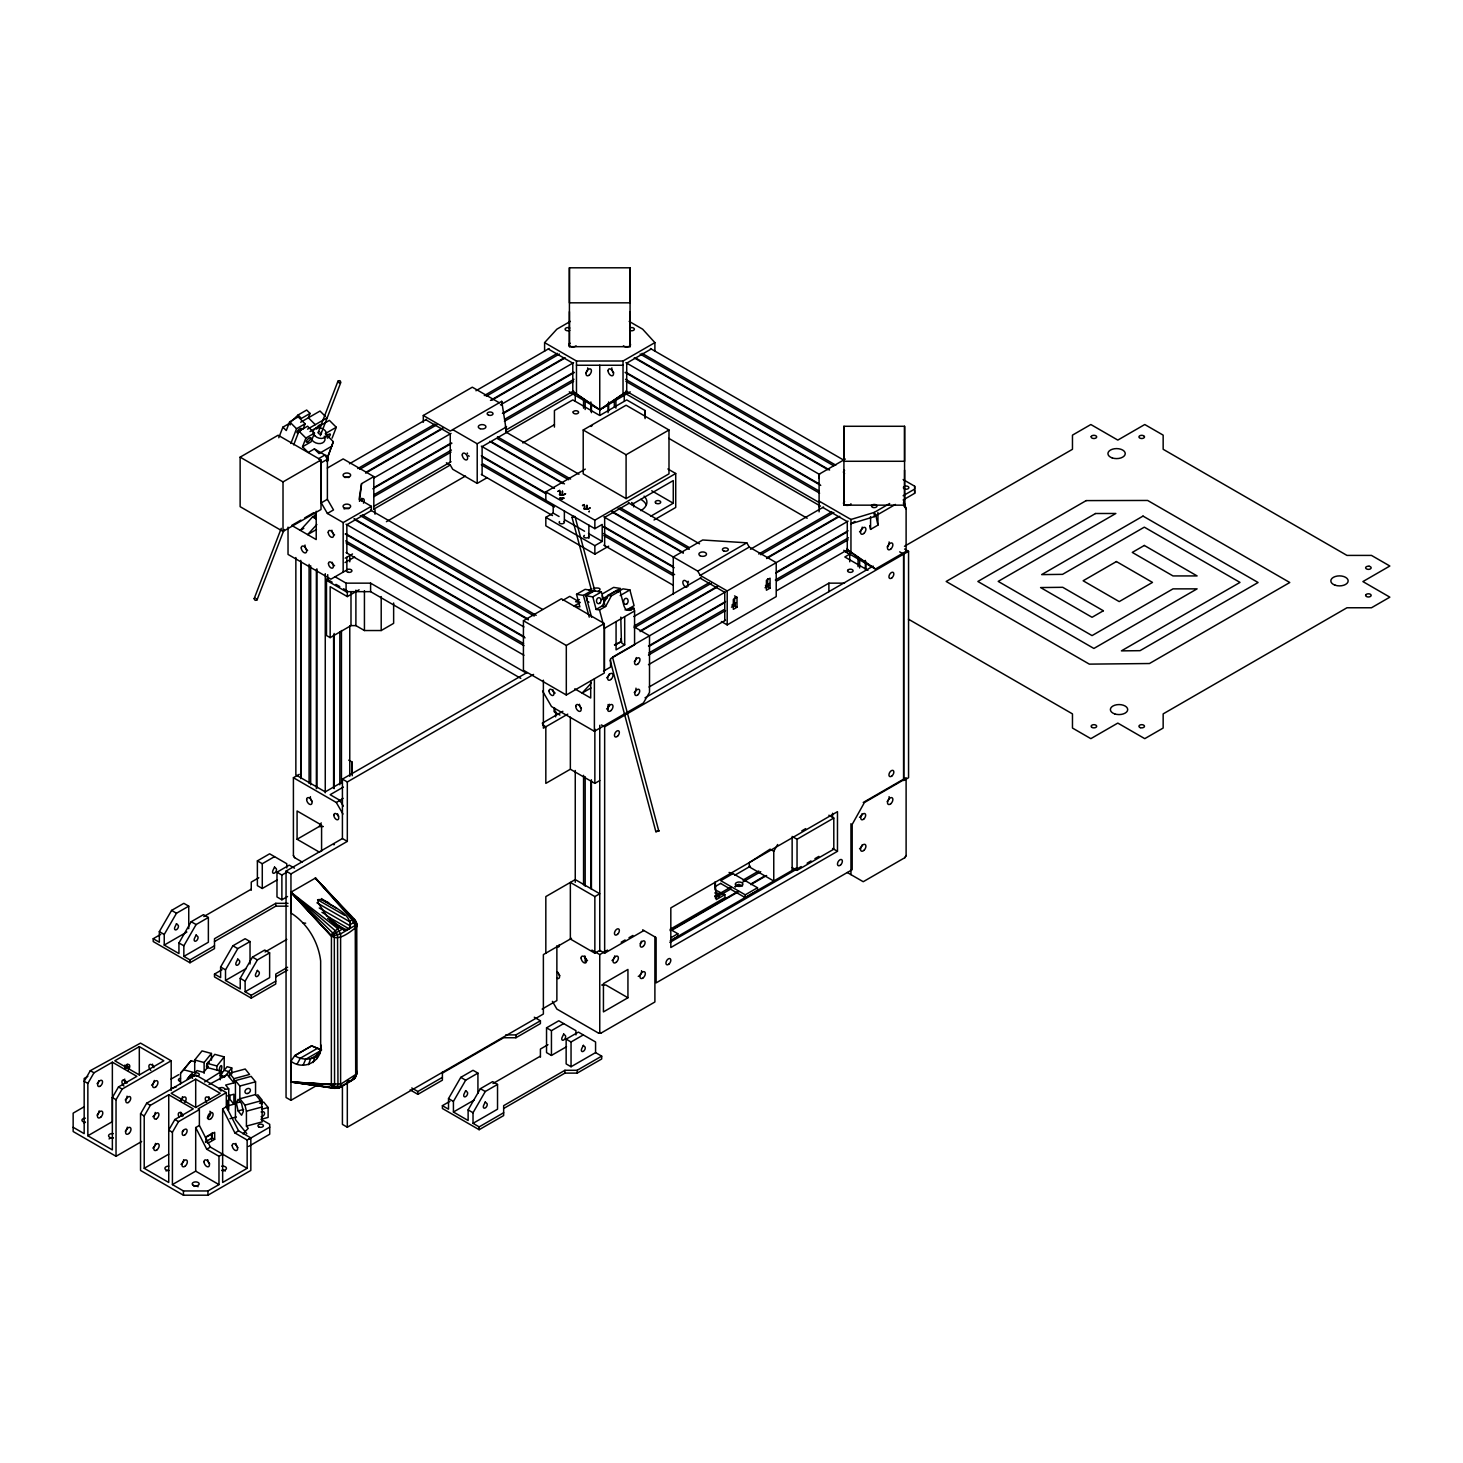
<?xml version="1.0" encoding="UTF-8"?>
<svg xmlns="http://www.w3.org/2000/svg" width="1463" height="1463" viewBox="0 0 1463 1463"><rect width="100%" height="100%" fill="white"/><g stroke="black" fill="none" stroke-linecap="round" stroke-linejoin="round"><path stroke-width="1.5" d="M87.853 1135.782L87.853 1083.425L93.979 1072.8L112.358 1062.193L136.864 1076.347L118.485 1086.954L112.358 1097.561L112.358 1149.918L87.853 1135.782L112.358 1121.627L112.358 1062.193M84.177 1106.76L73.15 1113.142L73.15 1131.521L116.034 1156.3L116.034 1099.701L122.16 1089.075L171.189 1060.785L171.189 1090.484M180.571 1083.827L180.571 1073.165L191.031 1060.693L195.42 1061.882M211.44 1060.163L211.44 1053.451L202.022 1050.909L194.707 1059.98L194.707 1072.726L183.716 1069.764L180.571 1073.165M199.37 1109.594L178.541 1121.627L172.415 1132.234L172.415 1184.591L195.695 1171.15L195.695 1127.571L199.37 1125.449L199.37 1109.594L198.145 1108.881L226.326 1092.623L226.326 1106.76L238.579 1130.826L250.831 1137.903L250.831 1170.437L207.947 1195.198L183.442 1195.198L140.539 1170.437L140.539 1113.837L146.666 1103.23L195.695 1074.939L226.326 1092.623M204.125 1073.348L204.125 1062.522L211.44 1053.451M196.627 1076.238A2.944 1.701 0 0 0 199.315 1074.391A2.944 1.701 0 0 0 196.115 1072.854L194.963 1073.092L197.011 1070.569L203.613 1072.361L207.453 1067.588L207.453 1063.418L214.787 1054.348L224.205 1056.889L224.186 1070.331L220.182 1075.323L224.79 1076.567L231.757 1067.953L227.131 1066.71L224.186 1070.331L228.813 1071.574M227.698 1105.882L233.897 1104.218L233.897 1094.251L227.698 1095.915M288.028 527.137L288.028 554.422L330.912 579.183L346.859 569.985L346.859 557.257M295.855 557.549L295.855 774.896L325.261 791.867L342.232 782.065M300.756 777.713L300.756 560.384M316.209 511.264L316.209 539.573L291.704 525.418L300.903 520.115M342.415 1085.528L342.415 1124.389L347.316 1127.223L543.376 1014.024L543.376 954.589L571.503 938.35M346.859 553.014L346.859 524.705L371.364 510.55L371.364 506.308L359.112 499.23L361.562 483.668L373.815 476.591L373.815 509.142L375.04 509.856L375.04 514.226M347.316 1127.223L347.316 1081.504M352.217 774.274L352.217 762.15L348.724 760.138M361.562 483.668L359.459 501.26M332.174 582.201L326.487 578.909L326.487 635.509L330.163 637.63L350.992 625.615L355.893 625.615L364.433 630.535L381.203 630.535L381.203 596.575M423.301 422.277L423.301 415.492L450.257 431.055L501.718 401.337L506.619 432.463L505.393 426.099M543.376 680.185L543.376 728.19L567.754 714.127M570.351 321.385L556.873 329.175L544.602 342.616L544.602 351.211M545.827 953.181L545.827 896.581L575.252 879.592L599.757 893.747L594.856 896.581L570.351 882.427L570.351 939.027L594.856 953.181L599.757 950.347L604.658 953.181L643.866 930.541M559.927 715.096L554.422 711.914L554.422 707.873M556.873 945.72L556.873 1000.582L542.151 1009.068M564.371 521.944L564.371 510.861M630.078 267.802L630.078 346.676L569.418 346.676L569.418 267.802L630.078 267.802L630.078 302.823L569.418 302.823L569.418 267.802M542.572 724.898L545.827 726.782L545.827 783.382L570.351 769.227L570.351 717.163M597.306 408.415L572.801 391.426L572.801 363.135L548.278 348.98M588.876 538.311L588.876 525.016M590.705 680.624L590.705 698.034L574.776 688.835M634.211 626.932L649.517 635.783L649.517 692.383L643.391 702.99L594.38 731.299L594.38 678.997M599.757 365.165L599.757 409.823L630.206 391.828M604.438 670.584L604.438 628.34L599.519 609.961L596.136 609.431L592.789 596.867L585.877 595.77L591.601 617.276M616.069 621.629L616.069 649.846L624.701 644.872L624.701 616.636M615.027 645.201L621.409 641.526L620.787 617.112M630.48 607.748L633.863 608.279L634.576 610.949L634.576 644.836L610.565 658.697L610.565 667.055L603.506 671.115M645.092 418.619L645.092 410.536L626.713 399.911L599.757 415.492L572.801 399.911L554.422 410.536L554.422 427.105M773.762 851.301L773.762 881.019L749.257 866.864L749.257 862.621L770.087 849.18L773.762 851.301L777.676 844.498M819.097 511.867L819.097 505.338M819.097 478.456L819.097 474.213L845.34 459.053M904.573 426.282L904.573 505.156L843.913 505.156L843.913 426.282L904.573 426.282L904.573 461.284L843.913 461.284L843.913 426.282M871.802 566.894L847.278 549.905L847.278 521.614L822.773 507.46M903.659 500.858L906.109 508.868L906.109 551.313L875.477 569.016L850.954 552.026L850.954 519.475L819.097 501.096M877.928 512.416L877.928 525.144L870.576 529.387L870.576 516.658M854.886 521.468L850.954 523.736L874.252 516.658L874.252 512.416L889.65 503.51M899.69 551.862L903.659 554.148L903.659 780.547L908.56 777.713L908.56 551.313L904.591 549.027M903.128 499.98L914.686 493.305L914.686 490.471M903.128 479.553L914.686 486.228L914.686 489.063L903.128 495.738M355.71 1069.947L357.009 1071.739L355.253 1077.884L350.919 1081.139L347.993 1080.407M338.008 926.554L343.878 929.956L349.054 928.822C354.96 914.229 330.327 905.999 321.513 898.556M348.889 914.466L315.368 878.111L354.906 919.733L357.009 926.536C351.248 931.145 337.752 942.794 330.711 935.095L290.863 892.247L331.351 936.21L340.605 933.869L355.253 925.421L356.625 924.067L355.509 921.507L315.423 878.093L290.863 892.247M331.443 936.795L331.351 1084.43L290.881 1081.943L334.808 1088.326L339.306 1087.85L350.919 1081.139M356.753 922.934L357.009 1073.696L353.955 1079.383L351.998 1079.767L353.863 1077.317M290.863 1061.187C303.682 1071.062 322.207 1061.535 321.129 1045.167M319.355 1053.689L320.36 1048.953L316.813 1058.81M281.262 528.326L254.141 598.714L255.165 600.36L257.049 599.867L284.169 529.478M257.049 599.867L256.702 598.641M337.971 381.166C339.617 386.159 342.653 378.698 337.971 381.166L318.239 432.353M1091.233 436.523L1091.142 436.907A2.78 1.609 0 0 0 1093.922 438.516L1094.635 438.461A2.78 1.609 0 0 0 1095.878 435.773A2.78 1.609 0 0 0 1091.233 436.486M313.155 1062.54L314.746 1056.926L318.056 1053.579M333.326 441.68L327.767 456.968L333.326 441.68L325.261 433.633L336.289 427.269L329.394 420.375L310.01 431.567M342.47 1085.985L337.368 1088.216L290.954 1081.998L290.972 1061.26M308.51 1064.698L310.558 1058.865L319.958 1053.451M589.223 511.3L589.223 511.3A3.127 1.792 0 0 1 588.967 511.885A3.109 1.792 0 0 0 589.351 511.245M278.793 437.748L282.889 427.159L289.016 423.612L298.05 415.017L306.681 410.042L310.065 413.426L308.382 417.778L300.647 422.24M303.097 429.006L305.109 423.776L298.214 416.882L289.637 421.838L286.273 430.543L282.889 427.159M290.863 443.49L296.532 428.732L305.109 423.776M293.697 444.862L298.982 431.164L307.559 426.208L314.472 433.103L311.107 441.808L302.53 446.764L308.254 452.469L314.38 448.922L324.932 455.011L327.383 459.254L327.383 499.304L333.509 509.929L327.383 513.458L321.257 502.851L321.257 462.802L318.806 458.559L324.932 455.011M302.53 446.764L305.895 438.059L314.472 433.103M320.324 435.645L340.861 382.318M332.101 438.15L336.289 427.269M591.93 591.966L571.996 517.244L573.551 516.329L575.014 516.567L594.947 591.308M574.959 516.732L572.033 517.372M655.863 831.697L658.844 830.893L655.863 831.697L610.089 660.106M658.789 831.039L612.54 657.234M303.097 1065.21L305.676 1059.303L318.824 1051.714M236.348 1102.956L238.103 1099.298L241.578 1103.596L243.315 1111.569L241.578 1115.245L238.103 1110.929L236.348 1102.956L240.042 1101.968M596.136 609.431L602.262 605.901L607.95 595.368L616.581 590.394L619.983 590.924L623.951 605.847A7.79 5.779 -81.1 0 0 631.358 609.724L633.863 608.279M599.519 609.961L605.664 606.432L611.333 595.898L619.983 590.924M297.135 1064.04L300.317 1058.224L317.233 1048.459L320.799 1049.19M288.01 903.329L275.757 903.329L214.494 938.716L214.494 948.609L189.971 962.764L153.213 941.55L153.213 938.716L159.339 942.245L159.339 931.638L171.592 910.407L183.844 903.329L188.745 906.164L188.745 928.676M208.368 917.484L196.115 924.561L183.844 945.793L183.844 956.4L208.368 942.245L208.368 917.484L203.467 914.649L191.196 921.727L178.943 942.958L178.943 953.565L164.24 945.08L164.24 934.473L176.493 913.241L188.745 906.164M171.189 1060.785L140.539 1043.101L90.304 1070.678L84.177 1081.303L87.853 1083.425M287.608 967.244L275.757 974.084L275.757 983.996L251.252 998.132L214.494 976.918L214.494 974.084L220.62 977.631L220.62 967.006L232.873 945.793L245.126 938.716L250.027 941.55L250.027 964.044M269.631 952.87L257.378 959.929L245.126 981.161L245.126 991.768L269.631 977.631L269.631 952.87L264.73 950.036L252.477 957.113L240.225 978.326L240.225 988.951L225.521 980.448L225.521 969.841L237.774 948.609L250.027 941.55M168.739 1094.745L168.739 1182.47L144.215 1168.315L144.215 1115.958L150.342 1105.351L168.739 1094.745L193.244 1108.881L174.865 1119.506L168.739 1130.113L172.415 1132.234M321.586 851.247L321.586 825.114L297.08 810.977L297.08 839.268L319.135 826.54L321.238 822.901M503.656 1108.497L564.919 1073.111L577.172 1073.111L601.695 1058.974L601.695 1056.14L577.172 1070.294L564.919 1070.294L503.656 1105.662L503.656 1115.574L479.151 1129.71L442.393 1108.497L442.393 1105.662L448.519 1109.192L448.519 1098.585L460.772 1077.371L473.024 1070.294L477.926 1073.111L477.926 1093.373M497.53 1084.43L485.277 1091.508L473.024 1112.74L473.024 1123.346L497.53 1109.192L497.53 1084.43L492.629 1081.614L480.376 1088.691L468.123 1109.905L468.123 1120.512L453.42 1112.026L453.42 1101.42L465.673 1080.188L477.926 1073.111M847.278 872.515L863.225 881.714L904.884 857.665L906.109 855.544L906.109 777.713L863.225 802.474M254.141 598.714L255.239 598.074M290.918 1061.242L294.721 1055.664L311.564 1045.862L321.622 1049.904L311.619 1045.899L294.721 1055.664C301.232 1060.108 311.765 1060.584 318.513 1054.768M357.009 1073.696L341.062 1083.955L331.443 1083.955M330.711 935.095L339.599 926.939L343.878 929.956M183.716 1069.764L191.031 1060.693M191.507 1077.371L193.537 1074.866M194.323 1075.067L193.957 1075.524A2.944 1.701 0 0 0 195.128 1076.091M216.871 1070.13L216.871 1065.96L224.205 1056.889M204.601 1081.943L221.498 1071.373L207.453 1067.588M312.533 516.933L316.209 519.054A5.194 2.999 0 0 1 316.209 514.793L312.533 516.933L300.281 530.374L303.829 528.326M316.831 524.522L307.632 534.617L316.483 529.496M591.326 683.002L582.128 693.096L590.979 687.976M124.611 1069.27L128.122 1066.436M243.004 1133.862L248.235 1128.357L246.424 1126.108L246.424 1111.185L244.961 1105.132L239.841 1098.786L239.841 1086.04L235.433 1080.608L251.142 1076.366L255.55 1081.815L255.55 1094.543L260.67 1100.889L262.133 1106.961L262.133 1121.883L246.424 1126.108M651.218 348.98L626.713 363.135L626.713 391.426L599.757 409.677L572.801 391.426M602.207 408.415L626.713 391.426M617.167 592.222L622.982 588.858L629.895 589.936L634.082 605.664L627.956 609.193A7.79 5.779 -81.1 0 1 624.957 609.852M620.202 595.551L629.895 589.936M310.065 413.426L301.433 418.4L298.05 415.017M240.133 457.151L278.116 435.224L321 459.985L321 509.508L283.017 531.435L240.133 506.673L240.133 457.151L283.017 481.912L321 459.985M307.559 429.134L326.944 417.943M331.955 446.105L319.025 453.567L314.38 448.922M321.257 462.802L327.383 459.254M327.346 468.05L343.165 458.907L373.815 476.591M423.301 415.492L472.311 387.183L499.267 402.746M349.456 463.771L426.538 419.278M475.95 390.749L549.082 348.523M357.795 468.581L434.877 424.087M484.29 395.559L557.403 353.333M359.77 469.276L436.852 424.782M486.265 396.254L559.378 354.028M365.933 472.293L443.015 427.799M490.452 400.405L563.584 358.197M365.622 473.116L442.704 428.604M492.117 400.076L565.248 357.868M321.257 502.851L327.383 499.304M304.578 517.993L313.759 512.672M373.961 477.926L451.043 433.414M500.456 404.885L573.587 362.678M373.961 487.545L451.043 443.051M502.431 413.371L573.587 372.297M372.846 488.825L451.902 443.179M503.29 413.517L574.447 372.443M374.345 494.549L451.427 450.037M504.79 419.223L573.971 379.283M373.961 496.597L451.043 452.104M504.406 421.289L573.587 381.349M452.707 429.628L477.212 443.783L506.619 426.812M327.383 513.458L343.165 522.584L371.364 506.308M544.602 342.616L576.477 361.014L623.037 361.014L654.894 342.616L642.641 329.175L629.163 321.385M373.961 506.216L451.043 461.723M506.381 429.775L573.587 390.968M373.54 509.307L450.257 465.015L452.707 469.257L477.212 483.393L487.014 477.743M574.173 393.456L482.113 446.617L482.113 474.908M386.415 521.669L465.472 476.024M522.785 442.942L554.422 424.672M345.25 558.171L352.51 553.983M345.049 562.542L354.668 556.982M583.207 429.994L626.091 405.233L668.993 429.994L668.993 473.847L626.091 498.609L583.207 473.847L583.207 429.994L626.091 454.755L668.993 429.994M330.163 637.63L330.163 586.7L347.316 596.593L359.112 589.79M545.827 500.383L545.827 491.897L585.291 469.111M608.663 546.174L594.856 554.148L545.827 525.857L545.827 517.353L553.197 513.111L559.067 516.512M381.203 630.535L393.638 623.348L393.638 602.975M545.827 491.897L594.856 520.188L675.723 473.5L675.723 507.46L654.034 519.987M629.163 503.217L604.658 517.353L604.658 545.662M631.614 504.625L673.273 480.577L673.273 503.217L650.56 516.329M482.918 463.917L594.856 528.673L602.207 524.431L602.207 541.42L594.856 545.662L545.827 517.353M523.425 620.714L561.408 598.769L604.292 623.531L604.292 673.053L566.309 694.998L523.425 670.237L523.425 620.714L566.309 645.476L604.292 623.531M562.688 600.433L569.747 596.355L578.525 601.439M576.532 594.307L585.109 589.351L592.021 590.449L583.426 595.386L576.532 594.307L579.878 606.889L574.154 605.975L580.281 602.445L575.636 601.714L579.33 599.592M585.877 595.77L594.453 590.833L601.366 591.912L604.713 604.475M592.789 596.867L601.366 591.912M602.61 593.759L613.637 587.394L620.55 588.473L601.183 599.665M302.329 862.109L294.63 857.665L293.405 855.544L293.405 777.713L299.257 774.348M603.872 516.896L697.778 571.137L746.807 542.828L749.257 547.071L776.213 562.633L776.213 596.593L727.202 624.902L721.424 621.556M318.166 1084.613L290.954 1100.322L286.053 1097.506L286.053 871.107L342.415 838.555L342.415 779.121L526.717 672.724M604.438 628.34L634.576 610.949M697.778 571.137L700.228 575.38L749.257 547.071M342.415 779.121L347.316 781.955L533.574 674.425M633.826 616.545L701.033 577.739M750.446 549.228L823.559 507.003M343.366 787.076L330.163 794.702L339.965 800.352L343.311 806.15M634.247 625.926L709.354 582.567M758.767 554.038L831.898 511.812M634.247 627.755L711.329 583.262M760.742 554.733L833.873 512.507M293.405 777.713L336.289 802.474L339.965 800.352M614.423 644.836L621.409 641.526M640.428 630.772L717.51 586.279M766.923 557.75L838.08 516.658M640.117 631.595L717.199 587.084M766.612 558.555L839.744 516.329M277.367 879.775L262.279 888.48L257.378 885.645L257.378 860.884L269.631 853.807L286.785 863.719L286.785 867.961M612.869 656.942L725.538 591.893M700.228 575.38L727.202 590.942L848.083 521.157M257.378 860.884L262.279 863.719L274.532 856.641M648.456 646.024L725.538 601.512M776.926 571.85L848.083 530.776M649.316 646.171L724.423 602.793M775.811 573.13L846.967 532.057M874.252 516.658L895.429 504.424M737.005 597.306L733.329 599.428L733.329 609.34L737.005 607.218L737.005 597.306L734.554 595.898M153.213 938.716L160.765 934.363M258.786 877.763L251.252 882.116L251.252 890.254M648.841 653.01L723.947 609.65M731.847 605.097L735.798 602.811M765.442 585.694L769.41 583.408M775.335 579.988L848.467 537.762M648.456 655.077L725.538 610.583M731.463 607.145L735.414 604.877M765.058 587.76L769.026 585.474M776.926 580.902L848.083 539.829M287.534 896.526L281.884 899.8L276.982 896.965L276.982 872.204L289.235 865.127L294.484 868.162M770.087 588.108L766.411 590.229L766.411 580.336L770.087 578.196L770.087 588.108L767.636 586.7L767.636 578.763M203.814 916.57L251.252 889.193M542.224 723.197L562.853 711.292M276.982 872.204L281.884 875.039L287.132 872.003M648.456 664.696L725.538 620.202M776.926 590.522L848.083 549.448M164.24 945.08L186.862 932.022M286.053 871.107L290.954 873.941L347.316 841.39L347.316 781.955M850.606 553.654L844.828 556.982L867.943 570.314M649.042 687.007L828.899 583.152L844.498 583.152M214.494 941.55L275.757 906.164L288.01 906.164M904.463 546.284L1072.47 449.287L1072.47 435.133L1090.849 424.526L1117.805 440.089L1144.761 424.526L1163.158 435.133L1163.158 449.287L1346.966 555.41L1371.471 555.41L1389.85 566.016L1362.894 581.579L1389.85 597.16L1371.471 607.767L1346.966 607.767L1163.158 713.889L1163.158 728.044L1144.761 738.65L1117.805 723.088L1090.849 738.65L1072.47 728.044L1072.47 713.889L908.432 619.178M183.844 956.4L189.971 959.929L214.494 945.793M645 697.833L873.173 566.09M604.658 953.181L604.658 726.782L908.56 551.313M214.494 974.084L222.029 969.731M265.077 951.956L286.821 939.392M225.521 980.448L246.259 968.488M349.767 921.087L353.863 919.276L356.003 921.233L350.791 924.25M342.47 929.042L331.095 935.607L290.918 892.229L337.368 928.237L340.605 933.869L340.605 1086.351L339.306 1087.85L334.808 1088.326L290.954 1081.998L331.351 1084.43C336.563 1088.71 343.165 1085.93 347.773 1082.199M570.351 769.227L594.856 783.382L599.757 780.547M87.853 1076.347L84.177 1078.469L84.177 1133.66L73.15 1127.278M139.314 1046.63L114.809 1060.785L139.314 1074.939L163.838 1060.785L139.314 1046.63L139.314 1074.939M275.757 976.918L287.608 970.079M245.126 991.768L251.252 995.315L275.757 981.161M171.08 1079.091L178.779 1074.647M195.695 1079.182L171.189 1093.318L195.695 1107.473L220.2 1093.318L195.695 1079.182L195.695 1107.473M209.026 1084.504L227.332 1074.738L233.897 1082.858L225.649 1085.071L228.722 1088.893L228.722 1100.286M116.034 1156.3L141.637 1141.506M222.65 1108.881L234.903 1132.947L247.156 1140.024L247.156 1168.315L222.65 1182.47L222.65 1108.881L226.326 1106.76M144.215 1168.315L168.739 1154.161M205.497 1137.19L211.623 1133.66L211.623 1139.787M206.1 1137.263L214.677 1132.307L214.677 1139.311L207.819 1143.28M205.369 1141.853L212.226 1137.903L214.677 1139.311M195.695 1127.571L206.722 1149.223L210.398 1147.102L247.156 1168.315M234.903 1132.947L238.579 1130.826M206.722 1149.223L218.975 1156.3L222.65 1154.161M247.156 1140.024L250.831 1137.903M248.527 1139.384L269.722 1127.15M348.084 1082.035L355.253 1077.884L355.71 1075.488L355.253 925.421L351.998 919.788L315.423 878.093L337.788 902.634M248.527 1146.462L269.722 1134.227L269.722 1124.315L260.944 1119.25M801.815 830.856L805.692 828.625M757.505 887.748L733 873.594L720.747 880.671L745.252 894.826L757.505 887.748L757.505 890.583L745.252 897.66L720.747 883.506M714.858 886.724L720.784 883.286M734.627 875.313L750.446 866.169M792.141 836.434L797.042 839.268L833.8 818.036L833.8 849.18L797.042 870.394L792.141 867.577M591.948 950.09L599.757 954.589L607.547 950.09M621.19 942.209L625.103 939.959M628.999 937.71L632.894 935.46M715.297 896.088L731.098 886.962M742.966 880.123L758.767 870.979M715.297 897.935L731.098 888.809M735.048 886.523L739.016 884.237M742.966 881.951L760.742 871.692M172.415 1184.591L183.442 1190.955L207.947 1190.955L218.975 1184.591L218.975 1156.3M670.328 929.17L725.008 897.587L724.843 894.661L716.267 899.617L715.224 881.695M670.072 930.614L737.279 891.808M751.104 883.835L764.948 875.843M671.736 930.285L738.943 891.497M750.812 884.64L766.612 875.514M670.859 937.783L677.844 933.741L677.844 936.558L670.859 940.599M670.2 940.8L796.695 867.778M442.393 1073.111L503.656 1037.742L515.909 1037.742L540.414 1023.588L540.414 1020.772L534.288 1017.224M669.853 942.428L801.212 866.571M807.101 863.188L811.014 860.921M814.928 858.653L818.859 856.385M411.743 1087.978L417.869 1091.508L442.393 1077.371M505.704 1034.908L515.909 1034.908L540.414 1020.772M837.476 851.301L670.822 947.512L670.822 907.901L837.476 811.672L837.476 851.301L832.575 848.467M410.134 1089.88L417.869 1094.342L442.393 1080.188L442.393 1072.05M566.528 1046.722L551.441 1055.426L546.54 1052.61L546.54 1027.831L558.793 1020.772L575.947 1030.665L575.947 1034.908M546.54 1027.831L551.441 1030.665L563.694 1023.588M627.938 997.748L603.433 1011.902L603.433 983.593L627.938 969.439L627.938 997.748L605.883 985.02L601.677 985.02M442.393 1105.662L449.927 1101.31M547.967 1044.71L540.414 1049.062L540.414 1057.2M566.144 1039.151L578.397 1032.092L595.569 1041.985L595.569 1052.61L571.045 1066.746L566.144 1063.912L566.144 1039.151L571.045 1041.985L583.316 1034.908M492.976 1083.516L540.414 1056.14M453.42 1112.026L474.158 1100.048M552.411 1001.35L556.873 1009.068L598.532 1033.116L599.757 1032.421L599.757 954.589M906.109 855.544L904.884 857.665M598.532 1033.116L600.982 1033.116L654.894 1001.99L654.894 936.905M473.024 1123.346L479.151 1126.894L503.656 1112.74M603.616 600.049L607.474 597.818M850.954 519.475L874.252 512.416M229.49 1073.239L245.199 1069.014L249.588 1074.445L233.897 1078.688L229.49 1073.239L229.49 1077.408M220.163 1090.648L221.297 1090.886M228.722 1088.893L224.772 1089.405A2.944 1.701 0 0 0 222.102 1087.558A2.944 1.701 0 0 0 218.901 1089.094M239.841 1086.04L255.55 1081.815M239.841 1098.786L255.55 1094.543M244.961 1105.132L260.67 1100.889M259.518 1103.193L263.706 1102.078L268.113 1107.509L268.113 1117.421L261.822 1119.104M238.103 1110.929L243.626 1109.448M246.424 1111.185L262.133 1106.961M261.822 1109.21L268.113 1107.509M229.947 1118.72L236.384 1117M171.262 1088.234L176.072 1087.082M593.375 590.302L595.002 590.558L591.674 591.436M319.464 431.695C315.148 433.066 323.213 436.303 321.074 432.335M576.477 365.256L623.037 365.256M335.064 576.788L346.091 583.152L370.596 583.152L526.735 673.309M327.712 574.666L327.712 581.03L346.091 591.655L370.596 591.655L520.81 678.375M319.135 826.54L323.341 826.54M746.807 542.828L702.679 539.993L673.273 556.982L673.273 594.399M290.954 1081.998L331.095 1084.723L336.453 1087.997L337.953 1084.705L337.551 935.058L334.808 930.285L290.918 892.229L290.972 913.022C307.413 923.409 318.331 941.77 320.653 960.953L320.653 1047.398M303.097 922.988L305.676 923.19M607.95 595.368L611.333 595.898M627.956 609.193L631.358 609.724M602.262 605.901L605.664 606.432M194.707 1059.98L204.125 1062.522M207.453 1063.418L216.871 1065.96M194.707 1075.396L190.976 1074.391L187.246 1079.2L190.684 1074.939L192.549 1078.359M729.068 872.46L733 873.594M328.864 902.799L322.463 899.708L318.568 899.562L317.837 902.397L325.828 914.558L339.599 926.939L332.01 922.22M724.843 894.661L715.06 889.815L714.676 883.085M650.432 348.523L844.114 460.351M642.092 353.333L835.794 465.161M640.117 354.028L833.819 465.856M635.93 358.197L829.612 470.025M634.247 357.868L827.948 469.696M625.926 362.678L819.609 474.506M625.926 372.297L819.609 484.125M625.067 372.443L820.725 485.405M625.542 379.283L819.225 491.111M625.926 381.349L819.609 493.177M625.926 390.968L819.609 502.797M624.536 393.017L820.524 506.143M668.81 438.37L807.155 518.249M847.278 549.905L850.954 552.026M599.757 409.823L569.29 391.828M844.828 551.313L875.477 569.016M667.878 468.965L675.723 473.5M651.712 490.763L673.273 503.217M505.832 432.006L578.964 474.231M628.377 502.76L699.533 543.834M497.493 436.815L570.625 479.041M620.038 507.57L689.219 547.509M497.493 438.662L568.65 479.736M618.063 508.264L689.219 549.338M491.33 441.68L564.462 483.887M611.881 511.282L683.038 552.356M489.648 441.351L562.78 483.558M612.192 512.087L683.349 553.179M481.327 446.16L554.459 488.386M425.751 419.735L450.257 433.871L450.257 462.18M700.228 578.196L724.752 592.35L724.752 620.659M481.327 455.779L546.54 493.433M603.872 526.534L673.035 566.474M482.443 457.059L545.681 493.58M603.012 526.662L674.15 567.754M737.005 607.218L734.554 605.792L734.554 597.873M603.488 533.52L674.626 574.593M481.327 464.832L554.459 507.058M603.872 535.586L673.035 575.526M564.956 519.914L584.56 531.234M588.473 533.501L602.207 541.42M481.327 474.451L552.484 515.543M603.872 545.205L673.035 585.145M446.398 462.783L450.257 465.015M624.701 644.872L621.94 643.263L620.787 638.929M370.56 510.093L542.517 609.376M362.239 514.903L536.171 615.32M360.264 515.616L534.196 616.033M354.083 518.634L528.015 619.05M354.393 519.438L528.326 619.855M346.054 524.248L523.937 626.95M346.054 533.867L523.937 636.57M345.195 534.013L525.052 637.85M828.899 815.22L833.8 818.036M345.67 540.871L523.553 643.574M346.054 542.919L523.937 645.622M346.054 552.557L523.937 655.241M601.384 724.898L604.658 726.782M594.38 731.299L551.496 706.538L542.59 691.103M335.96 584.377L339.745 586.572M343.531 588.748L347.316 590.942L347.316 596.593M670.31 929.389L677.844 933.741M642.641 929.828L656.119 937.6L656.119 982.88L852.179 869.699L852.179 824.419L864.432 802.51L903.659 779.87L903.659 554.148M342.415 838.555L347.316 841.39M297.08 839.268L319.702 852.326M293.405 855.544L294.63 857.665M599.757 1032.421L600.982 1033.116M595.569 1052.61L601.695 1056.14M321.22 899.379L336.655 908.304M317.581 899.727L344.5 915.271M316.922 902.799L350.26 922.037M319.245 907.993L350.571 926.079M321.951 912.327L325.828 914.558M326.322 915.692L349.054 928.822M327.621 918.599L333.162 921.8M329.632 920.337L346.694 930.194M332.558 923.208L340.404 927.743L333.052 923.116M171.592 910.407L176.493 913.241M191.196 921.727L196.115 924.561M232.873 945.793L237.774 948.609M252.477 957.113L257.378 959.929M460.772 1077.371L465.673 1080.188M480.376 1088.691L485.277 1091.508M159.339 931.638L164.24 934.473M178.943 942.958L183.844 945.793M220.62 967.006L225.521 969.841M240.225 978.326L245.126 981.161M448.519 1098.585L453.42 1101.42M468.123 1109.905L473.024 1112.74M124.794 1065.119L128.287 1067.149M90.304 1070.678L93.979 1072.8M118.485 1086.954L122.16 1089.075M146.666 1103.23L150.342 1105.351M174.865 1119.506L178.541 1121.627M112.358 1097.561L116.034 1099.701M140.539 1113.837L144.215 1115.958M195.695 1171.15L218.975 1184.591M843.785 550.307L847.278 552.74L847.278 548.332M290.918 892.229L332.467 932.699L334.314 935.881L334.57 1084.705L332.467 1087.119L330.711 1084.796M325.554 416.571L320.031 411.048L308.382 417.778L315.295 424.672M289.637 421.838L296.532 428.732M298.982 431.164L305.895 438.059M351.925 917.776L354.979 921.087M344.61 909.895L315.478 878.166M352.29 918.252L355.363 921.599M348.194 914.046L355.619 922.202M257.762 1094.708L262.151 1100.139L262.151 1104.108M233.897 1104.218L230.002 1099.408L230.002 1095.421M246.808 1133.679L235.433 1119.579L235.433 1080.608M903.659 505.576L906.109 508.868L903.348 503.034M355.71 922.787L357.009 924.579M336.289 802.474L342.982 814.05M199.37 1125.449L210.398 1147.102M583.426 595.386L589.242 617.148M1144.395 436.523L1144.487 436.907A2.78 1.609 0 0 1 1141.707 438.516L1140.994 438.461A2.78 1.609 0 0 1 1139.75 435.773A2.78 1.609 0 0 1 1144.377 436.486M875.477 513.824L877.928 525.144M869.754 525.619L870.576 529.387M231.757 1067.953L231.757 1073.933M914.686 486.228L914.686 493.305M904.573 470.135L904.573 505.156M865.913 562.03L865.913 568.869M865.365 560.42L865.365 569.546M859.659 558.866L859.659 567.991M858.068 557.494L858.068 566.638M850.954 823.706L850.954 874.636M849.729 552.685L849.729 561.81M843.913 470.135L843.913 505.156M832.575 813.245L832.575 817.652M828.899 583.152L828.899 591.655M819.097 474.213L819.097 506.747M797.042 839.268L797.042 870.394M792.141 837.86L792.141 870.394M745.252 894.826L745.252 897.66M727.202 590.942L727.202 624.902M654.894 342.616L654.894 351.211M645.092 410.536L645.092 416.9M630.078 311.656L630.078 346.676M626.091 454.755L626.091 498.609M624.262 394.205L624.262 401.063M623.037 361.014L623.037 393.547M615.923 399.033L615.923 408.159M614.332 400.387L614.332 407.226M608.645 401.941L608.645 411.066M608.078 403.55L608.078 412.676M608.078 704.526L608.078 709.098M599.757 408.36L599.757 415.218M599.757 725.319L599.757 951.261M594.856 520.188L594.856 528.673M594.856 545.662L594.856 554.148M594.856 729.031L594.856 783.382M594.856 896.581L594.856 953.181M591.418 403.55L591.418 412.676M591.418 779.834L591.418 889.394M590.869 401.941L590.869 411.066M590.869 780.511L590.869 887.785M585.163 400.387L585.163 409.512M585.163 776.67L585.163 886.231M585.163 956.967L585.163 961.538M583.572 399.033L583.572 408.159M583.572 775.317L583.572 884.859M577.172 1070.294L577.172 1073.111M576.477 361.014L576.477 393.547M575.252 394.205L575.252 401.063M575.252 770.507L575.252 882.335M571.045 1041.985L571.045 1066.746M569.418 311.656L569.418 346.676M566.309 645.476L566.309 694.998M564.919 1070.294L564.919 1073.111M555.647 711.219L555.647 716.87M554.422 707.671L554.422 711.914M553.197 504.625L553.197 513.111M551.441 1030.665L551.441 1055.426M515.909 1034.908L515.909 1037.742M501.718 401.337L501.718 405.105M479.151 1126.894L479.151 1129.71M477.212 443.783L477.212 483.393M417.869 1091.508L417.869 1094.342M370.596 583.152L370.596 591.655M364.433 590.668L364.433 630.535M355.893 590.174L355.893 625.615M352.217 762.15L352.217 775.737M350.992 592.387L350.992 625.615M349.767 554.971L349.767 561.81M349.767 625.725L349.767 776.341M346.091 583.152L346.091 591.655M343.165 522.584L343.165 572.106M341.446 630.535L341.446 783.437M339.837 631.888L339.837 784.808M334.149 633.461L334.149 788.648M333.601 635.052L333.601 787.972M325.261 573.679L325.261 792.781M316.922 568.869L316.922 787.972M316.374 569.546L316.374 788.648M310.686 565.706L310.686 784.808M309.095 564.352L309.095 783.437M300.756 561.81L300.756 778.627M290.954 873.941L290.954 1100.322M283.017 481.912L283.017 531.435M281.884 875.039L281.884 899.8M275.757 903.329L275.757 906.164M262.279 863.719L262.279 888.48M251.252 995.315L251.252 998.132M233.897 1078.688L233.897 1082.858M228.722 1100.633L228.722 1109.832M227.57 1100.395L227.57 1109.594M221.498 1071.373L221.498 1074.281A7.79 2.688 -74.9 0 0 222.467 1077.591M220.255 1072.909L220.255 1079.749M212.226 1132.636L212.226 1137.903M207.947 1190.955L207.947 1195.198M206.1 1142.512L206.1 1136.842A5.194 2.999 60 0 1 205.606 1138.671M189.971 959.929L189.971 962.764M183.442 1190.955L183.442 1195.198M593.521 588.4A6.931 2.396 -14.9 0 1 599.611 588.583A6.931 2.396 -14.9 0 1 597.928 591.637M588.711 590.192A6.931 2.396 -14.9 0 1 591.784 588.876M581.433 708.421A3.804 2.195 60 0 1 579.439 704.27M609.34 704.27A3.804 2.195 -60 0 1 606.633 708.933M635.966 688.159A3.475 1.993 -60 0 1 634.229 692.621M636.295 657.564A3.804 2.195 -60 0 1 634.302 661.733M555.172 693.096A3.475 1.993 60 0 1 552.795 689.622M609.248 674.004A3.804 2.195 -60 0 1 606.633 677.808M588.967 602.207A3.036 2.249 -81.1 0 1 587.358 598.129M602.207 595.788A7.37 2.542 -14.9 0 1 602.098 597.16M326.816 455.322A4.334 2.505 60 0 1 326.816 461.448M344.939 477.523A3.804 2.195 0 0 1 348.761 477.523M344.152 508.996A3.804 2.195 0 0 1 348.761 508.649M307.632 550.454A3.804 2.195 60 0 1 305.036 545.041M334.588 534.891A3.804 2.195 60 0 1 331.9 530.228M361.708 498.334A3.804 2.195 -60 0 1 361.434 500.858M334.588 565.742A3.475 1.993 60 0 1 332.229 562.286M359.642 500.968A3.804 2.195 -60 0 1 363.464 498.773A3.804 2.195 -60 0 1 363.464 503.162M316.209 518.341A5.194 2.999 0 0 1 316.209 514.098M290.095 424.947A3.036 1.042 -45.1 0 1 290.369 424.416M326.194 436.943A3.036 1.042 -45.1 0 1 329.175 434.145A3.036 1.042 -45.1 0 1 330.144 435.169A3.036 1.042 -45.1 0 1 327.346 438.15M324.219 436.248A7.37 5.45 21.1 0 1 320.434 443.545A7.37 5.45 21.1 0 1 310.961 438.04M316.685 429.134A3.036 1.042 -45.1 0 1 318.879 425.404A3.036 1.042 -45.1 0 1 320.598 426.208M319.72 427.379A3.036 1.042 -45.1 0 1 319.153 427.946M150.872 1070.459A3.804 2.195 60 0 1 149.445 1064.735A3.804 2.195 60 0 1 153.908 1067.643M152.92 1065.942A3.804 2.195 60 0 1 152.554 1064.168M113.346 1133.642A3.804 2.195 0 0 0 108.555 1135.782A3.804 2.195 0 0 0 113.346 1137.903A3.804 2.195 0 0 0 109.067 1138.927M127.318 1127.15A3.804 2.195 -60 0 1 125.306 1131.301M127.062 1096.153A3.475 1.993 -60 0 1 125.251 1099.938M154.273 1080.444A3.804 2.195 -60 0 1 151.585 1085.125M99.137 1110.874A3.804 2.195 -60 0 1 97.125 1115.025M124.739 1067.643A3.804 2.195 -60 0 1 129.201 1064.735A3.804 2.195 -60 0 1 127.775 1070.459M125.16 1083.114A3.804 2.195 60 0 1 124.739 1079.109M85.403 1122.212A3.475 1.993 0 0 1 81.946 1120.219A3.475 1.993 0 0 1 85.403 1118.207M127.226 1064.131A3.804 2.195 -60 0 1 125.306 1069.051M123.916 1086.021A3.804 2.195 60 0 1 122.471 1080.297A3.804 2.195 60 0 1 126.952 1083.205M83.665 1122.724A3.475 1.993 0 0 1 85.403 1122.45M98.807 1080.663A3.475 1.993 -60 0 1 97.07 1083.662M224.79 1076.567A7.79 2.688 -74.9 0 1 223.949 1077.408M208.423 1066.417A3.036 1.042 -74.9 0 1 206.63 1067.551A3.036 1.042 -74.9 0 1 207.344 1063.272A3.036 1.042 -74.9 0 1 209.026 1062.888M180.516 1081.413A2.78 1.609 0 0 1 178.449 1079.877A2.78 1.609 0 0 1 180.516 1078.322M192.275 1076.036A7.37 5.45 38.9 0 1 192.275 1072.928M237.884 1147.577A3.804 2.195 60 0 1 235.89 1143.408M206.594 1102.316A3.804 2.195 60 0 1 205.808 1097.268A3.804 2.195 60 0 1 209.849 1099.298M209.721 1099.371A3.804 2.195 60 0 1 208.916 1096.72M168.739 1170.528A3.804 2.195 0 0 1 164.917 1168.315A3.804 2.195 0 0 1 168.739 1166.121M166.032 1171.003A3.804 2.195 0 0 1 168.739 1170.363M155.499 1143.408A3.804 2.195 -60 0 1 152.81 1148.089M221.663 1166.194A3.804 2.195 0 0 1 226.454 1168.315A3.804 2.195 0 0 1 221.663 1170.437A3.804 2.195 0 0 1 225.339 1171.003M180.827 1101.09A3.804 2.195 -60 0 1 185.07 1096.976A3.804 2.195 -60 0 1 184.777 1102.316M182.454 1096.72A3.804 2.195 -60 0 1 180.461 1100.889M209.703 1163.853A3.804 2.195 60 0 1 207.691 1159.684M183.68 1159.684A3.804 2.195 -60 0 1 180.991 1164.365M209.849 1111.24A3.804 2.195 -60 0 1 210.288 1114.751A3.804 2.195 -60 0 1 207.252 1117.951M182.089 1116.47A3.804 2.195 60 0 1 180.827 1112.246M179.071 1117.074A3.804 2.195 60 0 1 179.346 1112.538A3.804 2.195 60 0 1 183.314 1115.757M193.957 1186.402A3.475 1.993 0 0 1 198.145 1186.712M155.261 1112.429A3.475 1.993 -60 0 1 154.529 1114.843M154.036 1115.592A3.475 1.993 -60 0 1 152.81 1116.671M183.113 1130.296A3.475 1.993 -60 0 1 182.217 1131.85M261.109 1111.953A3.036 2.249 -38.9 0 1 264.565 1113.416A3.036 2.249 -38.9 0 1 261.109 1116.744M735.304 887.035A3.804 2.195 0 0 1 738.138 884.914A3.804 2.195 0 0 1 742.418 885.938M469.166 456.291A3.804 2.195 60 0 1 468.507 455.596M467.52 453.896A3.804 2.195 60 0 1 467.264 452.981M686.879 587.34A3.804 2.195 60 0 1 682.928 583.17A3.804 2.195 60 0 1 685.525 580.756A3.804 2.195 60 0 1 688.14 586.169M688.524 582.128A3.804 2.195 60 0 1 688.104 581.25M631.595 502.522A7.79 4.499 0 0 1 633.607 506.856M644.104 496.14A20.793 12.015 0 0 1 640.812 510.642M563.072 498.151A2.597 1.5 0 0 1 560.457 498.151M640.812 499.322A20.793 12.015 0 0 1 646.189 504.698M564.023 521.559A2.597 1.5 0 0 1 561.774 523.809A2.597 1.5 0 0 1 559.506 521.559M588.784 536.08A2.597 1.5 0 0 1 585.602 537.909A2.597 1.5 0 0 1 584.432 535.403M714.95 895.886A3.475 1.865 -3.3 0 1 719.174 897.02M714.767 892.96A3.475 1.865 -3.3 0 1 719.119 894.57A3.475 1.865 -3.3 0 1 714.767 896.545M889.102 541.932A3.804 2.195 -60 0 1 887.2 546.851M862.237 527.119A3.804 2.195 -60 0 1 859.531 531.801M844.59 473.646A3.804 2.195 0 0 1 844.59 470.519M850.972 503.784A3.804 2.195 0 0 1 845.376 505.119A3.804 2.195 0 0 1 844.59 501.663M903.421 487.234A2.78 1.609 0 0 1 907.7 486.338A2.78 1.609 0 0 1 907.7 488.953A2.78 1.609 0 0 1 903.421 488.057M630.023 343.64A3.804 2.195 0 0 1 628.615 346.64A3.804 2.195 0 0 1 623.403 345.835M576.093 345.835A3.804 2.195 0 0 1 570.479 346.475A3.804 2.195 0 0 1 570.095 343.183M587.651 367.89A3.804 2.195 -60 0 1 585.749 372.809M613.765 372.809A3.804 2.195 60 0 1 611.863 367.89M629.657 328.041A2.78 1.609 0 0 1 633.57 328.041A2.78 1.609 0 0 1 633.57 330.309A2.78 1.609 0 0 1 629.657 330.309M569.857 330.309A2.78 1.609 0 0 1 565.925 330.309A2.78 1.609 0 0 1 565.925 328.041A2.78 1.609 0 0 1 569.857 328.041M591.015 426.501A8.668 5.011 0 0 1 592.405 425.459M889.102 796.64A3.804 2.195 -60 0 1 887.2 801.541M861.908 813.867A3.475 1.993 -60 0 1 859.531 817.342M862.146 844.937A3.804 2.195 -60 0 1 859.531 848.741M614.698 955.869A3.804 2.195 -60 0 1 612.009 960.533M587.504 960.533A3.804 2.195 60 0 1 584.798 955.869M641.562 970.682A3.804 2.195 -60 0 1 638.27 976.388M556.873 971.999A3.804 2.195 60 0 1 559.561 976.662A3.804 2.195 60 0 1 556.873 978.217M559.835 975.583A3.804 2.195 60 0 1 557.933 972.292M559.232 944.604A3.475 1.993 60 0 1 556.873 946.799M641.343 941.221A3.475 1.993 -60 0 1 640.191 943.598M312.314 801.541A3.804 2.195 60 0 1 310.412 796.64M333.948 844.864A3.804 2.195 60 0 1 334.387 844.462M340.093 801.559A3.804 2.195 -60 0 1 343.11 798.359M338.739 816.244A3.475 1.993 60 0 1 337.606 813.867M562.432 491.221L562.414 493.817L562.432 491.221M586.937 505.357L586.919 507.972L586.937 505.357M560.018 491.568L560 494.201L560.018 491.568M584.542 505.723L584.505 508.338L584.542 505.723M573.167 411.908L573.094 412.292A2.78 1.609 0 0 0 575.855 413.901L576.568 413.846A2.78 1.609 0 0 0 577.812 411.176A2.78 1.609 0 0 0 573.185 411.889M847.662 570.387L847.571 570.771A2.78 1.609 0 0 0 850.35 572.38L851.064 572.326A2.78 1.609 0 0 0 852.307 569.637A2.78 1.609 0 0 0 847.662 570.369M1365.729 595.002L1365.637 595.386A2.78 1.609 0 0 0 1368.399 596.977L1369.13 596.922A2.78 1.609 0 0 0 1370.374 594.252A2.78 1.609 0 0 0 1365.729 594.966M176.493 923.702L175.121 926.591A2.78 1.609 -60 0 0 175.121 929.791A2.78 1.609 -60 0 0 177.883 928.2A2.78 1.609 -60 0 0 177.883 925L176.493 923.702M196.115 935.022L194.725 937.911A2.78 1.609 -60 0 0 194.725 941.111A2.78 1.609 -60 0 0 197.487 939.52A2.78 1.609 -60 0 0 197.487 936.32L196.115 935.022M274.532 867.102L273.142 869.991A2.78 1.609 -60 0 0 273.142 873.192A2.78 1.609 -60 0 0 275.922 871.601A2.78 1.609 -60 0 0 275.922 868.4L274.532 867.102M237.774 959.088L236.384 961.959A2.78 1.609 -60 0 0 236.384 965.159A2.78 1.609 -60 0 0 239.164 963.568A2.78 1.609 -60 0 0 239.164 960.368L237.774 959.088M257.378 970.408L255.988 973.279A2.78 1.609 -60 0 0 255.988 976.479A2.78 1.609 -60 0 0 258.768 974.888A2.78 1.609 -60 0 0 258.768 971.688L257.378 970.408M465.673 1090.648L464.283 1093.538A2.78 1.609 -60 0 0 464.283 1096.738A2.78 1.609 -60 0 0 467.063 1095.147A2.78 1.609 -60 0 0 467.063 1091.947L465.673 1090.648M485.277 1101.968L483.887 1104.858A2.78 1.609 -60 0 0 483.887 1108.058A2.78 1.609 -60 0 0 486.667 1106.467A2.78 1.609 -60 0 0 486.667 1103.267L485.277 1101.968M563.694 1034.048L562.322 1036.938A2.78 1.609 -60 0 0 562.322 1040.138A2.78 1.609 -60 0 0 565.084 1038.547A2.78 1.609 -60 0 0 565.084 1035.347L563.694 1034.048M583.316 1045.368L581.927 1048.258A2.78 1.609 -60 0 0 581.927 1051.458A2.78 1.609 -60 0 0 584.688 1049.867A2.78 1.609 -60 0 0 584.688 1046.667L583.316 1045.368M563.895 494.713L565.523 493.799L563.895 494.713M588.4 508.868L590.028 507.954L588.4 508.868M559.671 490.434L558.006 491.403L559.671 490.434M584.176 504.589L582.53 505.54L584.176 504.589M1086.204 500.602L946.159 581.469L1089.332 664.129L1149.461 663.525L1289.781 582.512L1147.65 500.456L1086.204 500.602M1095.531 513.513L977.851 581.469L1093.885 648.456L1197.1 588.858L1172.997 588.876L1092.056 635.6L998.187 581.396L1115.848 513.476L1095.531 513.513M1143.024 516.092L1041.656 574.612L1062.54 574.356L1144.322 527.155L1240.002 582.402L1121.408 650.87L1140.024 650.669L1258.089 582.512L1143.024 516.092M1116.415 561.554L1083.132 580.774L1119.213 601.604L1152.497 582.402L1116.415 561.554M1144.322 545.461L1132.271 552.411L1172.997 575.928L1197.1 575.928L1144.322 545.461M1103.358 610.766L1092.056 617.295L1040.577 587.559L1062.723 587.303L1103.358 610.766M563.858 498.133L563.657 498.225A3.109 1.792 0 0 1 559.579 498.115L560.292 498.408A3.127 1.792 0 0 0 563.968 498.115M562.706 498.536L561.774 498.627L562.706 498.536M562.871 494.969L561.573 495.079L562.871 494.969M587.376 509.124L586.078 509.234L587.376 509.124M561.17 490.142L561.17 490.142M585.675 504.296L585.675 504.296M1369.13 566.254L1368.399 566.199A2.78 1.609 0 0 0 1365.637 567.79L1365.729 568.174A2.78 1.609 0 0 0 1370.374 568.924A2.78 1.609 0 0 0 1369.13 566.254M348.487 572.326L348.432 572.326A2.78 1.609 0 0 1 347.206 569.637A2.78 1.609 0 0 1 351.833 570.369L351.925 570.771A2.78 1.609 0 0 1 349.163 572.38L348.487 572.326M560.658 494.969L559.341 494.64L560.786 495.006M585.182 509.124L583.847 508.795L585.291 509.161M563.493 490.324L563.493 490.324M588.016 504.479L588.016 504.479M1114.696 713.907A8.668 5.011 0 0 0 1127.699 709.573A8.668 5.011 0 0 0 1114.696 705.239A8.668 5.011 0 0 0 1114.696 713.907M1335.152 585.218A8.668 5.011 0 0 0 1348.155 580.884A8.668 5.011 0 0 0 1335.152 576.55A8.668 5.011 0 0 0 1335.152 585.218M1112.246 457.937A8.668 5.011 0 0 0 1125.248 453.603A8.668 5.011 0 0 0 1112.246 449.269A8.668 5.011 0 0 0 1112.246 457.937M1091.947 727.404A2.78 1.609 0 0 0 1096.592 726.69A2.78 1.609 0 0 0 1093.19 724.715A2.78 1.609 0 0 0 1091.947 727.404M1140.317 727.66A2.78 1.609 0 0 0 1144.487 726.27A2.78 1.609 0 0 0 1140.317 724.88A2.78 1.609 0 0 0 1140.317 727.66M892.028 775.847A3.475 1.993 -60 0 0 893.125 770.471A3.475 1.993 -60 0 0 889.029 774.11A3.475 1.993 -60 0 0 892.028 775.847M840.567 864.98A3.475 1.993 -60 0 0 841.664 859.622A3.475 1.993 -60 0 0 837.567 863.243A3.475 1.993 -60 0 0 840.567 864.98M669.012 964.026A3.475 1.993 -60 0 0 670.109 958.667A3.475 1.993 -60 0 0 666.012 962.307A3.475 1.993 -60 0 0 669.012 964.026M617.551 934.308A3.475 1.993 -60 0 0 618.648 928.95A3.475 1.993 -60 0 0 614.533 932.589A3.475 1.993 -60 0 0 617.551 934.308M617.551 736.218A3.475 1.993 -60 0 0 618.648 730.842A3.475 1.993 -60 0 0 614.533 734.481A3.475 1.993 -60 0 0 617.551 736.218M892.028 577.739A3.475 1.993 -60 0 0 893.125 572.38A3.475 1.993 -60 0 0 889.029 576.001A3.475 1.993 -60 0 0 892.028 577.739M575.764 706.391A3.804 2.195 60 0 0 579.805 711.42A3.804 2.195 60 0 0 579.805 706.026A3.804 2.195 60 0 0 575.764 706.391M611.004 710.543A3.804 2.195 -60 0 0 612.211 704.636A3.804 2.195 -60 0 0 607.712 708.641A3.804 2.195 -60 0 0 611.004 710.543M637.978 663.855A3.804 2.195 -60 0 0 639.185 657.948A3.804 2.195 -60 0 0 634.668 661.953A3.804 2.195 -60 0 0 637.978 663.855M611.004 679.417A3.804 2.195 -60 0 0 612.211 673.51A3.804 2.195 -60 0 0 607.712 677.515A3.804 2.195 -60 0 0 611.004 679.417M549.046 690.957A3.475 1.993 60 0 0 552.721 695.547A3.475 1.993 60 0 0 552.721 690.646A3.475 1.993 60 0 0 549.046 690.957M637.905 694.742A3.475 1.993 -60 0 0 639.002 689.384A3.475 1.993 -60 0 0 634.905 693.005A3.475 1.993 -60 0 0 637.905 694.742M600.013 603.012A3.036 2.249 -81.1 0 0 599.739 597.855A3.036 2.249 -81.1 0 0 596.483 601.165A3.036 2.249 -81.1 0 0 600.013 603.012M627.133 603.67A3.036 2.249 -81.1 0 0 626.859 598.513A3.036 2.249 -81.1 0 0 623.604 601.823A3.036 2.249 -81.1 0 0 627.133 603.67M314.947 435.864A6.931 5.12 21.1 0 0 326.304 435.608A6.931 5.12 21.1 0 0 318.312 427.653A6.931 5.12 21.1 0 0 314.947 435.864M344.152 507.862A3.804 2.195 0 0 0 350.535 506.875A3.804 2.195 0 0 0 345.871 504.186A3.804 2.195 0 0 0 344.152 507.862M344.152 476.737A3.804 2.195 0 0 0 350.535 475.749A3.804 2.195 0 0 0 345.871 473.061A3.804 2.195 0 0 0 344.152 476.737M301.268 547.912A3.804 2.195 60 0 0 305.31 552.941A3.804 2.195 60 0 0 305.31 547.546A3.804 2.195 60 0 0 301.268 547.912M328.224 532.349A3.804 2.195 60 0 0 332.266 537.378A3.804 2.195 60 0 0 332.266 531.983A3.804 2.195 60 0 0 328.224 532.349M328.462 563.621A3.475 1.993 60 0 0 332.138 568.193A3.475 1.993 60 0 0 332.138 563.292A3.475 1.993 60 0 0 328.462 563.621M298.415 432.499A3.036 1.042 -45.1 0 0 301.378 428.586A3.036 1.042 -45.1 0 0 297.666 430.725A3.036 1.042 -45.1 0 0 298.415 432.499M307.76 441.844A3.036 1.042 -45.1 0 0 310.723 437.912A3.036 1.042 -45.1 0 0 307.011 440.052A3.036 1.042 -45.1 0 0 307.76 441.844M129 1133.423A3.804 2.195 -60 0 0 130.207 1127.516A3.804 2.195 -60 0 0 125.69 1131.521A3.804 2.195 -60 0 0 129 1133.423M155.956 1086.735A3.804 2.195 -60 0 0 157.163 1080.828A3.804 2.195 -60 0 0 152.646 1084.833A3.804 2.195 -60 0 0 155.956 1086.735M100.801 1117.147A3.804 2.195 -60 0 0 102.008 1111.24A3.804 2.195 -60 0 0 97.509 1115.245A3.804 2.195 -60 0 0 100.801 1117.147M128.287 1102.517A3.475 1.993 -60 0 0 130.408 1097.049A3.475 1.993 -60 0 0 126.165 1099.499A3.475 1.993 -60 0 0 128.287 1102.517M100.106 1086.241A3.475 1.993 -60 0 0 102.227 1080.773A3.475 1.993 -60 0 0 97.984 1083.223A3.475 1.993 -60 0 0 100.106 1086.241M220.876 1070.477A3.036 1.042 -74.9 0 0 221.443 1065.631A3.036 1.042 -74.9 0 0 219.304 1069.38A3.036 1.042 -74.9 0 0 220.876 1070.477M232.215 1145.529A3.804 2.195 60 0 0 236.256 1150.576A3.804 2.195 60 0 0 236.256 1145.182A3.804 2.195 60 0 0 232.215 1145.529M157.181 1149.699A3.804 2.195 -60 0 0 158.388 1143.792A3.804 2.195 -60 0 0 153.871 1147.797A3.804 2.195 -60 0 0 157.181 1149.699M156.486 1118.793A3.475 1.993 -60 0 0 158.607 1113.325A3.475 1.993 -60 0 0 154.347 1115.775A3.475 1.993 -60 0 0 156.486 1118.793M204.015 1161.805A3.804 2.195 60 0 0 208.075 1166.834A3.804 2.195 60 0 0 208.075 1161.457A3.804 2.195 60 0 0 204.015 1161.805M185.362 1165.974A3.804 2.195 -60 0 0 186.569 1160.068A3.804 2.195 -60 0 0 182.052 1164.073A3.804 2.195 -60 0 0 185.362 1165.974M193.244 1185.304A3.475 1.993 0 0 0 199.041 1184.408A3.475 1.993 0 0 0 194.798 1181.958A3.475 1.993 0 0 0 193.244 1185.304M211.093 1118.573A3.804 2.195 -60 0 0 212.3 1112.666A3.804 2.195 -60 0 0 207.783 1116.671A3.804 2.195 -60 0 0 211.093 1118.573M184.667 1135.069A3.475 1.993 -60 0 0 186.789 1129.601A3.475 1.993 -60 0 0 182.546 1132.051A3.475 1.993 -60 0 0 184.667 1135.069M247.686 1093.483A3.036 2.249 -38.9 0 0 250.063 1089.13A3.036 2.249 -38.9 0 0 245.309 1090.41A3.036 2.249 -38.9 0 0 247.686 1093.483M258.695 1126.857A2.78 1.609 0 0 0 263.34 1126.144A2.78 1.609 0 0 0 259.939 1124.187A2.78 1.609 0 0 0 258.695 1126.857M737.224 886.121A3.804 2.195 0 0 0 742.93 884.219A3.804 2.195 0 0 0 737.224 882.299A3.804 2.195 0 0 0 737.224 886.121M480.211 428.714A3.804 2.195 0 0 0 485.935 426.812A3.804 2.195 0 0 0 480.211 424.892A3.804 2.195 0 0 0 480.211 428.714M488.605 415.181A2.944 1.701 0 0 0 493.031 413.718A2.944 1.701 0 0 0 488.605 412.237A2.944 1.701 0 0 0 488.605 415.181M462.271 454.956A3.804 2.195 60 0 0 466.313 459.985A3.804 2.195 60 0 0 466.313 454.609A3.804 2.195 60 0 0 462.271 454.956M723.892 551.021A2.944 1.701 0 0 0 728.3 549.558A2.944 1.701 0 0 0 723.892 548.076A2.944 1.701 0 0 0 723.892 551.021M699.991 555.702A3.804 2.195 0 0 0 706.373 554.715A3.804 2.195 0 0 0 701.71 552.026A3.804 2.195 0 0 0 699.991 555.702M655.991 503.29A2.78 1.609 0 0 0 660.636 502.559A2.78 1.609 0 0 0 657.234 500.602A2.78 1.609 0 0 0 655.991 503.29M890.876 548.972A3.804 2.195 -60 0 0 892.083 543.066A3.804 2.195 -60 0 0 887.566 547.071A3.804 2.195 -60 0 0 890.876 548.972M863.92 533.41A3.804 2.195 -60 0 0 865.127 527.503A3.804 2.195 -60 0 0 860.61 531.508A3.804 2.195 -60 0 0 863.92 533.41M872.862 507.423A2.78 1.609 0 0 0 877.014 506.033A2.78 1.609 0 0 0 872.862 504.662A2.78 1.609 0 0 0 872.862 507.423M589.424 374.93A3.804 2.195 -60 0 0 590.631 369.023A3.804 2.195 -60 0 0 586.114 373.028A3.804 2.195 -60 0 0 589.424 374.93M608.078 370.779A3.804 2.195 60 0 0 612.137 375.808A3.804 2.195 60 0 0 612.137 370.413A3.804 2.195 60 0 0 608.078 370.779M890.876 803.662A3.804 2.195 -60 0 0 892.083 797.756A3.804 2.195 -60 0 0 887.566 801.761A3.804 2.195 -60 0 0 890.876 803.662M863.92 850.369A3.804 2.195 -60 0 0 865.127 844.462A3.804 2.195 -60 0 0 860.61 848.449A3.804 2.195 -60 0 0 863.92 850.369M863.847 819.006A3.475 1.993 -60 0 0 864.944 813.629A3.475 1.993 -60 0 0 860.847 817.268A3.475 1.993 -60 0 0 863.847 819.006M581.122 957.991A3.804 2.195 60 0 0 585.163 963.02A3.804 2.195 60 0 0 585.163 957.625A3.804 2.195 60 0 0 581.122 957.991M616.38 962.142A3.804 2.195 -60 0 0 617.587 956.235A3.804 2.195 -60 0 0 613.088 960.24A3.804 2.195 -60 0 0 616.38 962.142M643.336 977.705A3.804 2.195 -60 0 0 644.543 971.798A3.804 2.195 -60 0 0 640.044 975.803A3.804 2.195 -60 0 0 643.336 977.705M643.281 946.342A3.475 1.993 -60 0 0 644.378 940.983A3.475 1.993 -60 0 0 640.282 944.604A3.475 1.993 -60 0 0 643.281 946.342M306.645 799.511A3.804 2.195 60 0 0 310.686 804.54A3.804 2.195 60 0 0 310.686 799.145A3.804 2.195 60 0 0 306.645 799.511M333.838 815.22A3.475 1.993 60 0 0 337.514 819.792A3.475 1.993 60 0 0 337.514 814.891A3.475 1.993 60 0 0 333.838 815.22"/></g></svg>
